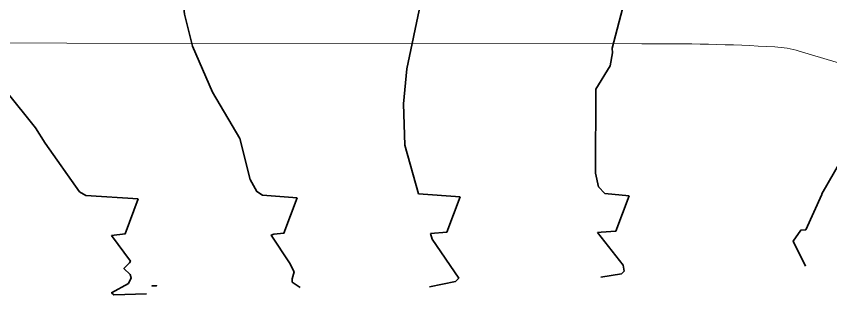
# Model space of a CAD drawing. Header units: metres. Extents: x 1477905 to 1478744, y 4202276 to 4202610.
# Drawn here: x 1477974.6 to 1478067, y 4202286.8 to 4202318.4 of the extents above; entities that cross this region are included whole.
import ezdxf

# ---------------------------------------------------------------- set-up
doc = ezdxf.new("R2010")
doc.units = ezdxf.units.M
doc.layers.add('Nouveau Terrain - CN - Courbes', color=22, linetype='Continuous', lineweight=0)
doc.layers.add('PVcase PV Area', color=30, linetype='Continuous')

msp = doc.modelspace()

# ---------------------------------------------------------------- linework, layer by layer
at = {"layer": 'Nouveau Terrain - CN - Courbes', "linetype": 'Continuous', "lineweight": 35}
for points in [[(1478006.412, 4202297.801, 83), (1478002.472, 4202298.103, 83), (1478001.848, 4202298.524, 83), (1478001.094, 4202299.889, 83), (1477999.931, 4202304.545, 83), (1477996.805, 4202309.787, 83), (1477994.543, 4202315.042, 83), (1477993.623, 4202318.658, 83), (1477993.253, 4202322.307, 83), (1477993.433, 4202325.987, 83), (1477995.625, 4202337.98, 83), (1477996.683, 4202341.734, 83), (1477997.185, 4202343.387, 83), (1477997.039, 4202348.249, 83), (1477997.697, 4202357.756, 83), (1477998.633, 4202366.083, 83), (1477995.15, 4202382.545, 83)], [(1478044.091, 4202298.054, 81), (1478041.312, 4202298.315, 81), (1478040.624, 4202299.057, 81), (1478040.255, 4202300.595, 81), (1478040.303, 4202310.159, 81), (1478041.95, 4202312.797, 81), (1478042.208, 4202314.261, 81), (1478042.147, 4202314.798, 81), (1478043.524, 4202319.967, 81), (1478047.382, 4202332.071, 81), (1478049.185, 4202339.974, 81), (1478052.041, 4202354.436, 81), (1478053.09, 4202359.115, 81), (1478055.454, 4202381.299, 81)], [(1478020.201, 4202298.261, 82), (1478018.619, 4202303.781, 82), (1478018.487, 4202308.478, 82), (1478018.866, 4202312.465, 82), (1478021.96, 4202327.244, 82), (1478023.038, 4202335.404, 82), (1478023.961, 4202338.724, 82), (1478025.817, 4202344.703, 82), (1478028.102, 4202353.718, 82), (1478033.622, 4202378.969, 82), (1478033.792, 4202380.654, 82)], [(1478065.947, 4202298.2, 80), (1478065.938, 4202298.277, 80), (1478083.603, 4202328.997, 80), (1478085.259, 4202332.316, 80), (1478086.173, 4202335.125, 80), (1478086.162, 4202336.162, 80), (1478085.931, 4202336.593, 80), (1478077.118, 4202344.675, 80), (1478074.924, 4202347.387, 80), (1478073.471, 4202350.225, 80), (1478072.757, 4202353.19, 80), (1478072.76, 4202356.321, 80), (1478076.065, 4202380.308, 80)], [(1477988.393, 4202297.68, 84), (1477982.428, 4202298.086, 84), (1477981.732, 4202298.499, 84), (1477977.847, 4202304.006, 84), (1477976.736, 4202305.747, 84), (1477962.771, 4202323.143, 84), (1477966.558, 4202340.385, 84), (1477969.586, 4202345.054, 84)], [(1478006.772, 4202287.63, 83), (1478005.871, 4202288.253, 83), (1478005.843, 4202288.625, 83), (1478006.067, 4202289.4, 83), (1478005.534, 4202290.445, 83), (1478003.481, 4202293.579, 83), (1478003.759, 4202293.678, 83), (1478004.919, 4202293.783, 83), (1478006.412, 4202297.801, 83)], [(1478024.897, 4202297.925, 82), (1478020.201, 4202298.261, 82)], [(1478021.561, 4202293.758, 82), (1478023.388, 4202293.913, 82), (1478024.897, 4202297.925, 82)], [(1478040.486, 4202293.864, 81), (1478040.923, 4202293.901, 81), (1478042.582, 4202294.042, 81), (1478044.091, 4202298.054, 81)], [(1478064.088, 4202290.064, 80), (1478062.692, 4202292.911, 80), (1478063.557, 4202294.14, 80), (1478064.116, 4202294.181, 80), (1478065.947, 4202298.2, 80)], [(1477985.365, 4202293.547, 84), (1477986.9, 4202293.726, 84), (1477988.393, 4202297.68, 84)], [(1477989.338, 4202286.927, 84), (1477985.629, 4202286.816, 84), (1477985.365, 4202287.03, 84), (1477987.289, 4202288.096, 84), (1477987.591, 4202288.726, 84), (1477987.481, 4202289.092, 84), (1477986.767, 4202289.784, 84), (1477987.395, 4202290.425, 84), (1477987.498, 4202290.639, 84), (1477985.365, 4202293.547, 84)], [(1478021.435, 4202287.712, 82), (1478024.377, 4202288.328, 82), (1478024.745, 4202288.685, 82), (1478021.755, 4202293.116, 82), (1478021.561, 4202293.758, 82)], [(1478040.872, 4202288.806, 81), (1478043.211, 4202289.203, 81), (1478043.508, 4202289.498, 81), (1478043.406, 4202290.164, 81), (1478040.486, 4202293.864, 81)]]:
    msp.add_polyline3d(points, dxfattribs=at)
msp.add_polyline3d([(1477990.068, 4202287.812, 83), (1477989.95, 4202287.818, 83), (1477990.475, 4202287.84, 83)], close=True, dxfattribs=at)
at = {"layer": 'PVcase PV Area', "color": 92, "lineweight": 0, "ltscale": 0.3}
msp.add_lwpolyline([(1478081.196, 4202309.408, -0.05134), (1478078.781, 4202309.865), (1478063.363, 4202314.461, 0.058054), (1478060.627, 4202314.942, 0.017649), (1478045.522, 4202315.281), (1477980.305, 4202315.383), (1477969.227, 4202315.4, -0.598148), (1477963.41, 4202326.277), (1477966.524, 4202330.958), (1477988.681, 4202364.268), (1478000.257, 4202382.239), (1478010.317, 4202397.724), (1478024.479, 4202416.972), (1478037.541, 4202436.83), (1478046.88, 4202449.341), (1478048.926, 4202451.178), (1478191.473, 4202447.246, 0.106414), (1478196.779, 4202442.746), (1478193.704, 4202331.24), (1478155.058, 4202322.183, 0.216636), (1478133.907, 4202308.191, -0.226499), (1478128.459, 4202305.404), (1478120.587, 4202306.07)], format="xyb", close=True, dxfattribs=at)

doc.saveas('drawing.dxf')
